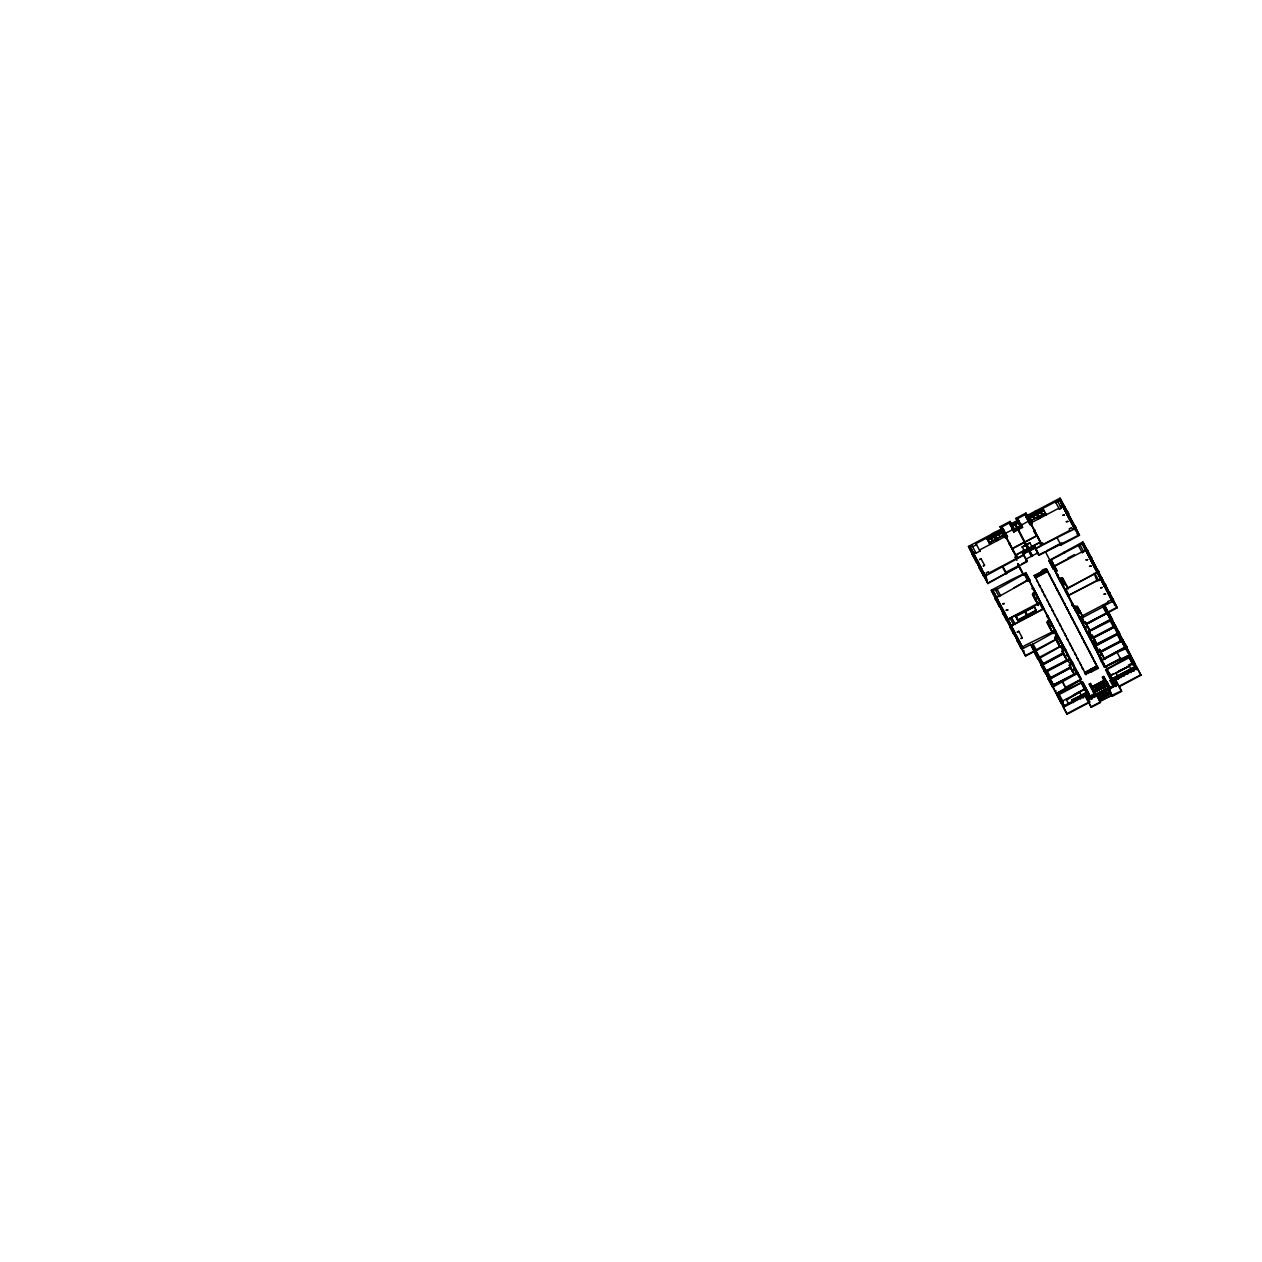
<?xml version="1.0" encoding="UTF-8"?>
<svg xmlns="http://www.w3.org/2000/svg" width="1262" height="1262" viewBox="0 0 1262 1262"><rect width="100%" height="100%" fill="white"/><g stroke="black" fill="none" stroke-linecap="round" stroke-linejoin="round"><path stroke-width="1.5" d="M1011.603 617.575L1010.089 618.159L1040.771 602.763M1013.985 623.617L1014.916 624.516L1013.544 624.059M1043.011 608.347L1044.226 608.947L1042.712 608.852M1054.575 631.71L1056.105 631.11L1054.622 631.883L1057.446 637.073M1095.873 569.809L1097.151 569.336L1101.726 578.138C1095.101 586.893 1095.258 569.793 1093.428 574.242L1065.254 589.827L1064.481 588.786L1065.696 588.865L1069.198 595.475L1068.109 596.358L1068.315 595.017M1080.935 618.222C1076.533 621.488 1083.49 611.865 1083.664 623.286L1082.764 622.797M1088.033 631.883L1086.503 632.483L1109.866 620.226L1113.731 627.419L1092.545 637.957M1096.993 580.804L1097.151 579.826M1040.519 602.842L1040.14 601.69L1039.399 602.905M1050.615 623.396L1051.514 622.655L1050.615 622.04M1083.49 624.201L1082.859 625.258L1084.09 625.321M1090.4 637.941L1089.974 638.919L1091.015 639.108M1097.688 688.689L1099.801 687.206L1097.23 688.595M1103.351 685.55L1105.749 683.957L1103.461 685.329M1100.843 696.687L1098.287 697.791M1101.616 696.245L1103.793 694.889M1106.522 693.39L1104.282 694.621M1107.531 693.153L1109.787 691.718M1035.471 594.654L1037.001 594.749L1025.501 574.305L1024.176 574.052L995.56 590.08L995.166 589.338L992.91 590.537L1022.93 648.431L1016.352 635.938M1040.661 602.7L1050.883 622.008M1051.356 623.018L1063.819 646.87M1072.132 603.899C1073.52 600.57 1069.245 605.113 1074.041 606.848L1075.634 605.997L1078.694 611.723M1055.269 630.401C1053.849 628.113 1053.959 631.584 1055.695 631.631M1075.539 608.899L1074.909 609.956L1077.496 613.269L1079.089 612.433M1058.203 637.184L1058.203 635.811M1078.773 616.724C1082.764 619.689 1071.659 605.918 1071.517 602.889M1079.325 617.844L1076.975 612.512L1079.704 611.076M1062.951 645.545C1058.708 643.147 1069.024 650.419 1065.68 652.359M1098.618 652.012L1097.199 652.754L1098.618 652.848M1009.048 543.291L1009.426 544.443L1010.278 543.354L1009.048 543.291L1013.481 550.642M1038.405 537.502C1039.21 539.71 1030.912 527.847 1034.761 531.207M1047.744 616.739C1048.943 614.373 1044.526 617.355 1047.996 616.645M1058.187 637.61L1059.449 637.389L1058.928 638.572M973.444 553.308L972.119 554.365L972.986 555.091M975.668 560.091L976.599 559.381M978.35 565.234L979.28 564.508M983.461 572.207L982.388 573.011L987.909 583.549L1027.363 561.432L1026.116 559.05M982.877 573.942L983.95 573.137L985.354 575.835M985.543 579.084L986.474 578.359L970.115 546.73L972.056 545.705L976.062 553.182L980.006 551.1L979.454 550.058L1004.789 536.697L1005.372 537.833L1007.486 536.713L1001.728 527.011L1009.363 522.989L1012.913 529.567L1014.096 528.952M996.586 597.794L995.655 598.503L991.254 590.222L1010.057 580.315L1025.785 572.759L1030.344 581.293L1025.785 572.759M998.81 604.577L999.741 603.851M1001.476 609.72L1002.564 608.915M1006.066 618.522L1007.044 617.986M1013.512 624.453L1009.758 626.725L1010.625 627.466M1013.307 632.467L1014.396 631.663L1007.817 619.2L1006.619 619.737M1015.989 637.594L1017.062 636.805M1018.371 639.676L1017.046 640.733L1017.913 641.475M1020.595 646.475L1021.526 645.75M1023.277 651.602L1024.208 650.892M1034.13 650.892L1035.061 650.167M1036.796 656.019L1037.885 655.23M1037.285 656.95L1038.358 656.161L1036.875 653.732M1039.951 662.093L1040.803 661.446M1048.059 675.154L1047.129 675.864L1048.312 675.375L1049.7 678.041M1053.439 685.676L1051.735 684.745L1052.823 683.941L1051.325 681.527L1050.299 682.064L1048.186 679.019L1049.653 677.868M1052.098 683.152L1051.246 683.815L1052.366 686.812L1048.186 679.019M1060.096 700.836L1061.168 700.031M1009.679 544.332L1017.03 557.552L1003.006 530.829L1006.461 537.249M1034.588 531.192L1035.187 530.229L1034.162 530.04M1032.442 587.792L1032.016 588.755L1033.483 587.982L1032.442 587.792L1037.348 596.894M1085.557 549.617L1082.228 552.693L1078.379 545.5L1051.151 559.839L1053.565 564.461L1052.334 565.108L1060.396 582.05L1061.768 581.135M1082.559 622.876C1082.086 626.646 1085.241 620.194 1080.887 618.522L1102.941 606.912L1106.522 613.584L1107.263 613.206L1086.535 624.217M1045.977 670.958L1068.898 659.647C1074.53 658.448 1061.863 657.597 1071.738 664.695M1073.378 666.257C1075.476 663.67 1065.759 654.268 1072.006 663.717L1069.277 665.153L1072.621 671.542L1069.782 665.248L1072.511 663.812L1081.408 679.477L1056.562 693.958L1052.871 687.096L1077.953 673.056L1059.37 638.32M1107.011 612.938L1086.44 624.027L1095.59 619.09M1090.1 630.337L1110.465 619.374M1090.21 630.543L1110.623 619.658M1093.255 694.999L1094.533 697.381L1093.302 694.873L1090.952 696.324M996.507 541.067L992.405 533.416L1001.318 529.093L1000.072 526.696L1010.057 521.427L1014.332 529.393L1013.512 527.847L1011.966 528.368L1013.875 532.012L1018.087 529.788L1017.361 528.447L1018.371 529.63L1022.583 527.421L1020.674 523.793L1019.396 524.755M1010.057 521.427L1011.256 523.714L1017.125 520.622L1015.942 518.335L1025.927 513.066L1027.662 516.284M1009.363 522.989L1011.383 526.79L1019.601 522.452L1017.598 518.65L1025.233 514.612L1030.155 524.708L1032.3 523.572L1028.278 516.079L1055.411 501.787L1059.433 509.28L1061.389 508.255L1060.837 507.166L1064.087 505.778M987.909 583.549L968.459 546.414L992.563 533.716M1035.345 512.546L1034.761 511.473L1027.173 515.464L1025.927 513.066M1034.761 511.473L1060.033 498.159L1079.483 535.293L1060.963 545.042L1056.957 537.596L1035.471 548.907L1034.383 546.793L1022.804 552.898L1023.892 555.012L984.202 576.671M1007.486 536.713L1001.728 527.011M1010.278 524.661L1011.446 524.045M1018.497 520.323L1017.33 520.938L1017.945 522.137M1032.3 523.572L1028.845 517.152L1026.7 518.288L1025.233 514.612M1010.562 525.276L1018.781 520.938M972.056 545.705L972.608 546.761L976.551 544.679L975.999 543.622L1001.334 530.277L1005.372 537.833M1055.411 501.787L1055.963 502.86L1059.354 499.705L1071.422 522.736M1012.061 525.229L1016.478 522.91M993.557 535.609L987.152 539.126L986.679 538.196M994.803 535.104L1001.208 531.57L1004.142 537.044M1029.366 516.884L1035.771 513.366M1046.356 514.801L1043.406 509.343L1037.001 512.861L1035.944 510.858M1029.555 516.899L1035.723 513.287M1043.374 509.627L1037.127 512.751M995.402 536.224L1001.87 532.816L995.466 536.35M971.566 549.475L970.399 550.09L973.554 556.163L974.879 555.706M1061.973 501.85L1060.806 502.465L1074.577 528.81M1019.964 525.86L1028.704 521.048L1029.587 522.752M1014.001 529.172L1020.169 525.923M1003.195 535.262L989.171 542.865L995.639 539.473L995.245 538.716M1015.942 518.335L1020.201 526.301L1019.57 524.661M1045.425 513.082L1031.291 520.449M1003.274 535.435L996.822 538.842L996.428 538.085M1017.756 528.478L1021.952 526.254L1022.583 527.421M1014.616 530.34L1019.254 527.895M1045.867 513.871L1039.399 517.278L1039.888 518.209M1060.285 506.267L1063.503 504.579M1018.276 529.456L1031.748 556.069L1025.754 559.224L1026.826 561.274L1021.526 564.067M1031.748 522.5L1058.865 508.207L1059.433 509.28M973.696 553.497L975.526 552.125L976.062 553.182M1064.071 505.904L1068.63 513.508L1066.753 510.905L1065.491 511.378M973.065 555.233L974.232 554.586M1063.472 507.608L1064.639 506.977M973.286 555.454L974.453 554.838M1063.677 507.813L1064.86 507.198M1063.961 508.539L1065.128 507.908L1060.033 498.159M976.267 558.356L975.179 559.161L979.722 567.868L980.795 567.08L971.424 549.554M1074.719 528.731L1066.011 512.435L1067.242 511.836M977.135 559.965L975.573 560.785L976.678 561.969M1066.358 512.956L1067.904 512.135L1068.63 513.508M976.236 561.306L977.387 560.659M1066.627 513.666L1067.81 513.05L1072.337 521.758L1071.154 522.389M976.062 561.716L977.608 560.896M1066.832 513.886L1068.393 513.066M1068.094 516.032L1069.182 515.685M977.608 563.94L978.855 563.357M1068.93 517.688L1069.924 516.978M1012.234 548.56L1024.397 542.155L1027.852 548.576L1015.689 554.98M1036.859 535.593L1024.697 541.997L1028.735 548.118M1012.345 548.796L1024.523 542.392L1027.978 548.812L1025.249 545.137L1022.283 546.998L1025.249 545.137M1024.807 542.234L1036.985 535.814M979.107 566.654L980.29 566.039M1069.529 519.155L1070.681 518.414M1070.034 520.086L1071.296 519.613M983.887 575.819L979.312 568.215L980.763 570.014L981.899 569.683M1071.264 519.755L1074.972 526.633M1029.808 542.739L1026.842 544.6L1029.808 542.739L1031.937 546.714L1040.44 542.25M1071.753 520.685L1075.461 527.563M980.274 569.083L981.442 568.436M1070.681 521.443L1071.848 520.827M980.479 569.304L981.662 568.673M1070.886 521.663L1072.053 521.048M1015.011 553.813L1016.73 557.709L1016.068 556.668M1039.636 540.83L1041.655 544.585M1028.151 548.418L1040.314 542.013M1015.815 555.217L1024.176 550.516M1072.684 525.229L1073.962 524.755L1077.117 530.829L1075.855 531.27M984.896 575.125L986.868 574.084L986.237 572.885L988.367 571.765L988.998 572.964L1015.989 558.735L1015.153 557.141L1017.251 556.053L1018.071 557.63L1023.356 554.854L1022.299 552.803L1028.293 549.648L1031.748 556.069M1044.4 552.015L1039.099 554.807L1034.588 546.336L1028.593 549.491L1032.048 555.911L1038.042 552.756M1073.189 526.159L1074.451 525.686M984.328 573.816L982.767 574.636L983.492 576.024M1073.552 526.806L1075.114 525.986L1075.839 527.358M983.398 574.888L979.312 568.215M1023.293 553.813L1028.593 551.037L1031.543 556.542L1032.395 555.737M1035.014 547.992L1029.729 550.784L1034.872 547.708M983.429 575.157L984.597 574.51M1023.435 554.097L1028.514 550.91M1075.003 526.901L1073.836 527.516L1075.177 530.024M983.256 575.567L984.817 574.746M1074.041 527.737L1075.603 526.917M1074.12 528.1L1072.258 529.093L1071.501 527.642L1069.198 528.857L1069.939 530.308L1043.311 544.332L1042.522 542.802L1040.14 544.048L1040.929 545.594L1035.645 548.371L1034.588 546.336M986.316 580.504L987.483 579.889M1077.89 532.248L1076.707 532.88L1077.574 534.536M1022.835 573.405L1023.529 575.393L1017.961 564.019L1018.576 565.865M1005.94 572.27L1019.444 565.155M1046.782 550.753L1061.752 542.865M1035.471 548.907L1038.941 555.343L1060.411 544.017L1060.963 545.042M987.657 583.091L1018.891 566.464L1017.661 564.177M1079.231 534.851L1045.52 551.873L1050.615 561.669M1020.217 568.357L1021.589 570.929L1019.996 568.657M1048.896 560.596L1053.439 569.115L1048.896 560.596L1082.828 541.966L1086.519 548.828M1078.379 545.5L1078.773 546.272L1082.133 543.512L1096.52 570.661L1097.64 570.266M993.541 594.576L994.708 593.96M1083.932 546.951L1085.115 546.336L1088.27 552.393L1087.087 553.024M1034.351 575.488L1039.825 572.727C1041.513 577.791 1038.91 568.168 1046.561 569.162L1097.861 667.74L1085.557 674.223L1084.5 672.252L1086.03 674.776L1034.335 575.456L1035.629 577.886L1047.649 571.544L1046.308 569.036L1034.73 575.851M1074.498 554.602L1067.762 558.151L1068.315 559.176M1040.251 572.838L1034.619 575.993M1040.834 572.522L1046.75 569.525M1026.164 580.473L1026.542 581.183M1068.078 558.735L1052.35 567.017L1053.439 569.115M996.097 596.879L999.015 596.5L1027.631 580.473L1028.972 580.741L1025.501 574.305M1035.187 577.049L1040.614 574.194M1041.497 573.737L1047.208 570.724M1035.108 577.239L1041.26 574.352L1040.267 572.491M1085.998 550.879L1087.592 550.2L1091.393 558.198M997.374 599.071L995.734 599.781L995.245 598.851L996.696 600.649L997.863 600.034M1086.614 552.078L1088.159 551.257M996.412 599.939L997.595 599.308M1086.819 552.299L1088.002 551.683M1036.607 579.826L1037.79 582.397M997.911 600.428L992.91 590.537M1055.789 571.544L1057.02 570.881L1054.622 566.259L1081.834 551.92L1082.228 552.693M1050.063 575.835L1048.627 573.484L1050.126 575.945M999.394 602.842L998.321 603.646L1002.896 612.449L1003.984 611.644M1088.617 555.864L1089.895 555.39L1093.05 561.464L1091.788 561.905M1089.169 556.952L1084.09 546.872M1000.261 604.451L998.715 605.271L999.819 606.454M1089.485 557.441L1091.046 556.621L1091.772 557.993M999.362 605.792L1000.529 605.145M1039.289 585.331L1040.487 587.224L1039.131 584.685M1051.167 578.375L1052.476 580.851M1089.769 558.151L1090.936 557.536M999.188 606.202L1000.75 605.381M1089.974 558.372L1091.535 557.552M1000.782 608.521L1001.981 607.842M1034.745 592.083L1033.026 592.982L1038.326 605.429L1032.474 594.402L1033.499 593.866M1064.213 588.66L1057.509 575.929L1059.197 578.312L1062.352 577.744L1068.299 588.928M1059.433 579.637L1062.147 578.201L1063.14 579.211M1041.592 589.764L1043.011 592.083L1041.513 589.622M1053.833 583.139L1055.174 585.678L1054.07 583.596M1032.474 594.402L1035.518 600.207L1032.979 594.497L1035.708 593.061M1002.249 611.139L1003.432 610.524M1092.718 563.735L1093.823 562.884M1093.397 564.713L1094.469 564.193M1004.615 613.016L1002.99 613.726L1002.501 612.796L1003.953 614.594M1094.454 564.335L1098.65 572.143M1093.854 566.023L1095.321 565.06M1003.669 613.868L1004.852 613.253M1094.075 566.244L1095.242 565.628M1061.626 583.833L1064.339 582.413L1065.333 583.423L1062.352 577.744M1003.558 614.799L1005.12 613.979M1062.115 583.927L1064.718 588.755L1062.115 583.927L1064.828 582.508M1094.343 566.953L1095.526 566.338L1092.356 560.265L1091.188 560.88L1096.41 570.897M1035.282 598.945L1038.027 597.494L1044.147 609.073M1035.077 599.403L1037.806 597.967L1042.538 606.864M1044.116 594.623L1045.535 596.942L1044.037 594.481M1056.278 588.218L1057.714 590.537L1056.215 588.076M1064.607 584.795L1065.822 584.164L1067.4 587.209M1096.378 570.74L1086.109 550.611M1007.518 618.396L1005.956 619.216L1007.06 620.399M1096.741 571.386L1098.303 570.566L1099.028 571.938M1098.192 571.481L1097.025 572.096L1105.007 587.335M1006.445 620.147L1010.042 618.033L1013.67 624.737L1011.43 625.905M1098.792 571.497L1094.832 573.358L1098.413 580.078L1100.653 578.895M1007.975 619.484L1010.199 618.317M1060.238 595.396L1058.739 592.935L1060.175 595.285M1065.743 589.038L1093.681 574.478M1094.959 573.658L1097.199 572.475M1046.64 599.482L1048.075 601.8M1015.626 616.424L1034.256 606.596L1036.339 610.445L1017.787 620.462L1015.626 616.424L1034.367 606.785M1008.038 622.466L1009.206 621.85M1098.445 574.825L1099.612 574.21M1016.226 616.487L1018.008 619.8L1026.59 615.272M1025.549 611.565L1027.331 614.894L1035.913 610.366M1009.505 625.084L1010.673 624.469M1062.762 600.255L1061.405 597.715M1101.079 576.829L1099.975 577.665M1014.932 623.712L1042.712 609.073M1096.852 580.536L1068.299 595.585L1066.406 591.957M1100.638 578.659L1112.453 601.264L1100.606 578.501M1101.71 578.28L1105.891 586.073M1097.009 580.82L1069.04 595.143M1010.704 627.593L1011.872 626.946M1050.536 606.549L1049.101 604.214L1050.599 606.659M1010.925 627.813L1012.092 627.198M1012.455 628.019L1011.193 628.539L1005.577 617.591L1006.65 616.787L994.566 594.039M1101.6 580.899L1102.767 580.283L1102.089 578.075M1052.981 611.597L1051.625 609.073L1053.123 611.518M1013.907 630.732L1012.818 631.521L1013.938 634.534L1009.758 626.725M1103.13 583.738L1104.408 583.265L1109.014 592.146L1107.894 592.509M1103.619 584.669L1104.881 584.211M1065.302 605.113L1063.945 602.573L1065.238 605.003M1014.774 632.341L1013.212 633.161L1013.938 634.534M1103.998 585.316L1105.544 584.495L1106.269 585.883M1015.027 633.019L1013.875 633.666L1018.481 642.547L1019.664 641.932M1104.266 586.041L1105.449 585.41M1013.702 634.092L1015.247 633.272M1104.487 586.246L1106.033 585.426M1015.326 636.474L1016.494 635.732M1105.733 588.833L1106.9 588.218M1067.589 609.893L1066.469 607.432L1067.668 610.051M1055.489 616.424L1054.149 613.931M1106.285 589.78L1107.563 589.338M1050.189 620.904L1047.46 622.355L1050 628.05L1046.971 622.261L1047.981 621.724L1050.568 626.536M1076.107 606.896L1077.227 606.312L1080.824 613.016M1078.016 607.795L1077.007 606.785L1074.293 608.205L1085.777 630.069M1016.746 639.029L1017.929 638.398M1107.121 591.436L1108.32 590.774M1056.751 618.932L1058.187 621.251L1056.688 618.79M1113.179 600.097L1109.377 592.083L1110.055 594.292L1108.888 594.907M1109.487 593.219L1109.377 592.083M1017.992 641.617L1019.16 640.97M1109.566 593.361L1108.399 593.976L1112.295 601.343M1018.213 641.822L1019.38 641.206M1108.604 594.197L1109.787 593.566M1070.286 614.72L1068.851 612.37M1076.486 612.417L1079.199 610.982L1080.193 611.991L1077.227 606.312M1049.763 626.788L1052.508 625.337M1052.303 625.81L1049.558 627.246L1053.029 633.682M1071.454 617.37L1072.874 619.689L1071.375 617.244M1079.562 613.332L1080.682 612.733L1082.954 617.102M1021.195 644.74L1020.106 645.529L1021.226 648.542L1017.046 640.733M1110.418 597.746L1111.68 597.289L1117.186 607.795L1108.367 612.449M1110.907 598.693L1112.169 598.22M1022.062 646.349L1020.501 647.169L1021.226 648.542M1060.537 626.141L1059.354 623.57L1060.711 626.11M1111.286 599.324L1112.832 598.503L1113.557 599.892M1022.315 647.027L1021.163 647.674L1025.612 656.051L1034.43 651.397M1111.554 600.049L1112.737 599.434M1020.99 648.1L1022.535 647.28M1113.321 599.45L1107.72 601.501L1108.115 602.274L1080.193 616.976L1080.777 618.049M1022.599 647.627L1024.492 645.702L1054.559 630.779L1055.142 631.852M1021.92 649.173L1030.738 644.535L1037.916 659.032L1033.72 651.224L1034.588 651.965M1097.83 653.227L1101.048 660.878L1117.075 652.438L1121.098 659.963L1130.515 654.994L1104.676 605.571L1113.494 600.933M1062.462 653.7L1043.69 664.333L1032.253 644.567L1054.716 631.994M1061.815 628.65L1063.235 630.968M1111.349 621.125L1103.808 606.77L1102.941 606.912M1075.35 624.438L1073.915 622.103L1075.413 624.564M1032.679 648.211L1033.862 647.595M1105.449 609.861L1106.632 609.246M1114.441 605.397L1115.608 604.782M1055.837 631.899L1058.045 636.001L1055.284 637.452L1058.171 642.957L1054.78 637.357L1057.54 635.906L1068.188 656.13M1090.021 630.7L1085.241 621.74L1082.528 623.176L1080.382 619.043M1064.418 633.287L1065.775 635.827L1064.907 634.234M1077.937 629.423L1076.581 626.883M1085.241 621.74L1087.939 627.577L1085.036 622.213L1082.323 623.649L1079.941 618.837M1057.698 638.367L1035.25 650.245M1025.375 655.609L1034.193 650.955M1056.483 639.298L1035.708 650.987M1108.052 612.07L1116.949 607.353M1086.125 623.712L1107.011 612.717M1086.046 624.043L1106.522 613.584M1108.541 613.001L1108.43 611.865L1112.611 619.674M1034.903 652.312L1036.07 651.697M1035.361 653.337L1036.496 652.564M1108.367 614.878L1109.298 614.389M1036.607 652.769L1033.72 647.658L1038.5 656.966M1057.588 641.901L1060.348 640.433M1060.143 640.907L1057.382 642.358L1059.985 647.185M1087.292 626.378L1084.5 627.845L1092.782 643.525M1090.321 631.331L1087.718 626.504L1085.004 627.94L1086.882 631.552M1035.85 654.284L1037.017 653.653M1068.157 640.765L1066.8 638.225L1068.299 640.686M1079.105 631.741L1080.461 634.281M1054.78 637.357L1058.439 644.172L1061.5 642.421M1112.232 619.863L1111.223 618.001L1110.134 618.522M1037.569 657.455L1037.916 659.032M1111.506 618.49L1112.374 619.216L1110.812 620.036M1039.793 657.045L1061.579 645.576M1037.664 658.59L1038.989 657.896M1063.645 651.839L1060.743 646.365L1039.415 658.354L1054.149 686.591M1097.546 645.261L1092.229 635.212L1089.532 636.632L1088.57 634.802L1090.305 633.887L1089.09 631.536L1111.002 620.604M1039.683 658.796L1038.516 659.411L1043.011 668.055L1044.179 667.44L1045.488 670.296L1044.037 667.519M1110.434 621.298L1112.453 620.447L1116.949 629.091L1115.782 629.706M1063.677 647.69L1061.91 648.621L1060.743 646.365M1082.938 639.029L1081.644 636.6L1082.843 639.219M1039.856 661.982L1041.024 661.367C1045.046 663.907 1039.636 664.68 1041.765 665.737M1112.611 623.649L1113.794 623.018M1065.223 649.804L1062.494 651.239L1065.27 657.407L1061.989 651.145L1064.734 649.709M1089.327 637.105L1092.024 635.685L1097.057 645.166M1040.724 663.528L1041.655 663.039M1113.747 625.053L1114.661 624.564M1071.927 648.084L1073.189 650.451M1084.09 641.68L1085.525 643.999L1084.026 641.538M1043.248 663.481L1063.314 652.785M1113.952 626.204L1115.229 625.7M1091.456 638.178L1113.321 626.646M1114.015 626.331L1112.768 623.57L1113.904 623.128M1115.214 625.842L1119.788 633.445M1042.633 664.538L1063.298 653.653M1093.539 637.72L1114.22 626.804M1042.759 664.774L1063.409 653.89M1093.649 637.941L1114.456 627.04M1115.703 626.772L1115.592 625.636M1042.065 666.084L1042.996 665.595M1114.835 627.75L1116.002 627.135M1093.886 639.203L1093.066 637.121M1094.138 639.676L1093.334 637.673M1064.923 655.909L1067.652 654.473M1094.454 640.355L1091.756 641.774L1102.546 662.298M1064.718 656.382L1067.447 654.946L1075.476 670.138M1100.432 651.728L1120.987 641.538L1117.122 634.329L1095.716 645.608L1093.444 641.238L1094.959 640.449M1095.369 641.553L1094.596 640.134M1045.535 669.933L1044.447 670.737L1045.078 672.804L1040.898 665.011M1117.107 632.278L1118.4 631.773M1045.567 670.09L1044.447 670.737L1046.151 671.668M1045.662 670.737L1044.352 671.431L1045.078 672.804M1118.668 632.262L1119.157 633.193M1075.713 655.309L1074.53 652.738L1075.887 655.278M1087.986 648.747L1086.55 646.396M1046.088 670.958L1066.753 660.073M1117.69 633.24L1096.93 644.014M1069.151 659.868L1047.318 671.384L1045.677 673.198L1048.58 678.672M1076.975 657.817L1078.411 660.136M1119.899 637.657L1121.082 637.026M1078.347 660.026L1076.912 657.676M1098.24 653.148C1097.341 644.708 1090.258 642.8 1096.867 650.735L1099.565 649.315L1104.881 659.363M1096.662 651.208L1099.36 649.788L1104.392 659.269M1120.908 638.824L1121.839 638.335M1070.192 666.872L1069.782 665.248M1050.631 677.52L1070.681 666.951M1099.17 652.028L1120.577 640.749M1122.502 639.85L1126.587 646.523M1070.917 667.188L1051.057 678.357L1047.176 671.1M1079.515 662.676L1080.935 664.995M1091.898 656.303L1093.097 658.575L1091.598 656.13M1049.921 678.546L1070.586 667.661M1121.555 640.907L1100.874 651.807L1099.565 649.315M1050.047 678.782L1070.697 667.898M1121.792 641.128L1100.985 652.044L1102.499 655.767L1099.36 649.788M1122.991 640.78L1127.076 647.453M1122.123 641.759L1123.29 641.143M1071.343 669.081L1074.514 674.129L1053.502 685.203M1072.211 669.917L1074.94 668.481M1099.092 655.877L1101.789 654.457M1072.006 670.39L1074.735 668.955L1079.136 677.252M1124.079 647.737L1102.452 659.71L1099.581 655.972L1102.294 654.552M1123.07 643.73L1124.237 643.099L1119.631 634.234L1117.264 634.612L1095.29 646.191L1097.877 651.003M1083.411 669.743L1081.96 667.393L1083.459 669.854M1094.138 661.004L1095.637 663.449M1124.6 646.302L1125.688 645.781M1053.202 684.619L1051.64 685.44L1052.366 686.812M1125.041 646.759L1126.351 646.081L1126.824 647.012L1125.278 647.832M1053.249 684.935L1076.265 673.498L1073.426 666.21M1053.376 684.966L1074.514 674.129M1104.329 658.243L1125.01 647.343M1052.129 686.37L1053.675 685.55M1052.492 686.307L1053.423 685.818L1051.325 681.527M1063.298 683.357L1066.043 688.658M1084.642 672.52L1096.946 666.036L1090.715 669.507M1084.815 672.504L1090.652 669.728M1084.831 672.898L1090.715 669.838M1091.299 669.538L1097.151 666.415M1085.509 674.145L1091.662 671.242M1091.961 670.737L1097.814 667.645M1090.952 669.223L1092.103 670.658M1091.188 672.062L1098.05 668.434L1046.308 569.036M1055.174 691.308L1056.105 690.819M1127.944 652.959L1129.127 652.344M1103.177 663.512L1104.518 667.314L1120.53 658.874L1121.098 659.963M1066.232 687.033L1079.72 679.918M1107.579 665.248L1121.035 658.149M1066.027 688.405L1056.326 693.516L1080.035 680.202L1083.616 687.127L1084.926 686.433M1120.861 659.505L1130.263 654.552L1105.891 666.573L1107.657 669.948M1088.885 702.697L1067.084 714.182L1056.751 694.557L1082.512 681.811L1090.384 696.703M1130.689 655.593L1105.607 669.633L1106.175 670.737L1107.121 669.286L1129.269 657.612L1133.197 664.932L1135.248 664.206L1130.689 655.593L1141.022 675.217L1119.22 686.717M1056.751 694.557L1061.295 703.171L1063.125 701.846L1062.667 700.962L1084.831 689.289L1087.008 693.674L1064.071 705.758L1058.913 695.819L1059.212 694.526L1081.376 682.852L1086.44 692.381M1129.269 657.612L1135.5 667.156M1082.339 684.667L1083.664 683.972M1114.141 685.865L1107.452 673.182L1108.777 672.488L1116.207 686.544M1059.181 699.132L1060.348 698.517M1131.935 660.799L1133.118 660.168M1082.512 681.811L1088.806 693.911L1086.361 695.204L1088.286 698.896L1095.085 695.315L1089.232 684.051L1090.415 683.436L1095.053 692.144L1107.074 685.818L1102.42 677.11L1103.603 676.479L1107.074 682.9L1105.891 683.531M1060.648 699.416L1059.717 700.221M1108.036 674.255L1109.361 673.561M1132.44 661.714L1133.655 661.256M1132.755 662.313L1134.033 661.872M1128.307 665.184L1132.692 662.802M1060.396 701.467L1061.563 700.852M1073.426 694.841L1085.967 688.232L1086.535 689.336L1085.225 690.03M1109.061 676.069L1113.699 673.624M1118.574 671.053L1125.325 668.071M1133.15 663.134L1134.333 662.503M1110.576 675.722L1132.74 664.033M1079.578 692.223L1066.422 699.747L1079.578 692.223L1082.859 697.87M1129.364 666.068L1115.955 673.135L1129.364 666.068L1131.825 670.643L1121.76 675.943M1110.954 676.464L1109.645 677.158L1105.607 669.633M1092.119 686.67L1104.124 680.344M1061.389 703.234L1062.557 702.618M1092.182 686.796L1104.187 680.47M1134.159 664.9L1135.327 664.285M1093.255 688.2L1098.855 685.329M1104.802 682.19L1099.281 685.25L1104.692 682.016M1112.027 678.656L1134.948 666.573L1136.636 669.712M1073.299 702.335L1072.037 699.905L1086.519 692.633L1072.59 700.063L1075.587 698.848M1087.812 691.781L1082.149 694.936L1083.679 697.791M1135.137 666.935L1110.907 679.619L1107.452 673.182M1062.604 705.568L1063.771 704.953M1103.603 676.479L1110.639 688.279M1116.57 684.572L1113.983 679.761L1111.538 681.038L1110.118 680.66L1110.939 679.871M1136.541 666.62L1112.358 679.287L1107.121 669.286M1092.703 690.472L1093.87 689.857M1128.228 671.936L1131.825 670.643M1096.899 688.815L1094.249 690.03L1096.883 688.626M1112.737 680.108L1135.674 668.04L1130.5 658.101M1078.679 698.564L1068.63 703.849L1066.185 699.29M1140.785 674.776L1118.984 686.26L1121.618 691.339L1112.469 696.167L1110.939 693.264L1098.997 699.7L1100.448 702.492L1091.299 707.319L1085.194 695.819L1063.393 707.319L1067.084 714.182M1102.42 677.11L1109.33 690.361L1108.841 689.383L1117.927 684.461L1115.529 679.839L1137.33 668.355L1141.022 675.217M1086.945 696.277L1089.39 694.983M1095.006 692.033L1107.011 685.708L1103.493 679.177M1089.989 696.103L1094.359 693.8M1087.623 697.523L1090.053 696.23M1090.841 696.34L1093.271 694.778M1090.889 696.435L1091.993 695.567M1096.11 694.352L1108.115 688.027M1096.757 695.614L1087.592 700.442L1085.194 695.819M1097.277 695.93L1102.799 693.027M1097.183 695.756L1102.783 692.885M1103.114 692.617L1108.73 689.746M1066.847 713.74L1088.649 702.24L1091.299 707.319M1098.24 697.697L1100.858 696.277M1101.158 696.151L1103.729 694.763M1104.234 694.542L1106.79 693.153M1107.105 693.027L1109.724 691.608M1099.139 699.4L1101.884 698.186M1102.073 697.854L1104.755 696.671L1101.963 691.339L1096.394 694.274L1099.092 699.274M1105.133 696.23L1107.815 695.047L1105.102 689.841M1105.086 696.119C1096.883 691.876 1110.244 682.963 1110.655 693.327L1108.115 694.905L1105.244 689.762M1099.707 701.073L1121.382 690.882M1099.943 701.514L1111.964 695.188M1091.062 706.878L1100.212 702.051M1089.264 556.684L1090.384 556.321M1113.715 603.725L1114.851 603.346M1108.068 611.928L1106.79 612.433L1105.607 609.783M1109.724 617.386L1110.734 617.055M1120.057 637.231L1121.066 636.916M1122.517 639.708L1121.24 640.228L1120.057 637.578M1013.102 550.831L1009.395 543.102M981.063 558.75L979.596 559.523L981.063 558.75L984.565 565.344L983.145 566.086L984.518 565.187M1018.781 631.284L1017.314 632.057L1018.781 631.284L1022.299 637.878L1020.879 638.619L1022.236 637.704M1085.257 690.314L1083.033 686.055L1086.708 692.98L1072.4 699.716M1079.483 535.293L1075.776 528.415L1056.957 537.596M1057.382 500.746L1061.389 508.255M1079.925 544.679L1083.79 551.873M1104.676 605.571L1109.787 615.32L1108.604 615.935L1110.055 618.711M1117.911 630.842L1119.41 633.65M1125.199 644.85L1126.682 647.658M1126.808 648.132L1130.515 654.994M1110.213 618.317L1111.065 619.91M1103.02 605.255L1103.587 606.328M1112.39 622.623L1115.072 627.624M1115.545 628.697L1116.018 629.58M1119.678 636.632L1122.36 641.632M1124.663 646.112L1125.515 647.706M1128.196 652.833L1126.919 648.242L1117.075 652.438M1117.217 632.483L1115.923 629.643M1129.727 658.496L1133.197 664.932M1132.582 668.639L1133.97 671.321M1132.235 668.828L1133.244 670.8M1131.115 672.614L1129.774 670.106M1129.522 670.248L1130.547 672.22M1064.308 551.715L1064.891 552.788M1128.007 673.892L1126.808 671.684M1126.477 671.857L1127.487 673.829M1036.938 512.751L1039.778 518.019M1123.054 673.656L1124.079 675.627M1122.754 673.451L1124.095 675.959M1035.14 512.214L1038.61 518.635M1120.009 675.265L1121.019 677.237M1120.956 677.615L1119.757 675.391M1115.955 673.135L1118.164 677.237M1118.747 678.767L1117.548 676.558M1117.296 676.684L1118.321 678.672M1116.949 676.874L1117.974 678.846M1028.293 514.88L1032.237 522.247M1079.404 610.871L1082.307 615.919M1085.036 622.213L1090.053 631.489M1051.151 559.839L1057.02 570.881M1061.153 578.375L1063.74 583.186M1115.529 679.839L1121.618 691.339M1031.354 524.077L1027.899 517.657L1042.049 544.758M1089.09 631.536L1092.908 638.714M1031.07 524.235L1027.615 517.799L1041.765 544.916M1034.02 530.119L1041.592 544.648M1115.072 681.07L1113.731 678.562M1093.444 641.238L1098.303 650.419M1025.769 516.505L1030.155 524.708M1057.004 574.983L1060.474 581.403L1050.489 562.426M1071.88 602.558L1074.483 607.385L1065.175 589.78L1079.578 617.323M1068.251 596.374L1064.797 589.953L1074.987 609.309M1080.225 618.711L1089.485 636.379M1088.57 634.802L1092.987 643.068M1096.867 650.735L1099.454 655.562M1099.581 655.972L1104.818 665.8L1103.051 662.392M1100.969 659.505L1104.424 665.926M1100.464 659.758L1104.518 667.314M1109.976 680.392L1113.431 686.812M1034.383 546.793L1038.941 555.343M1046.513 569.083L1047.57 571.055M1046.056 569.288L1047.066 570.803M1106.569 682.174L1110.181 688.878M1020.674 523.793L1021.289 524.945M1090.573 653.716L1089.216 651.192L1090.431 653.795M1017.598 518.65L1021.147 525.229M1097.861 667.74L1096.804 665.768L1098.05 668.434M1017.424 518.95L1018.245 520.465M1020.248 524.219L1020.879 525.371M1017.235 519.045L1018.055 520.559M1020.075 524.314L1020.706 525.465M1096.52 666.289L1097.53 667.803M1112.469 696.167L1108.052 687.9L1096.047 694.226L1100.448 702.492M1104.029 680.77L1106.727 685.771M1020.39 526.207L1019.491 524.613L1020.201 526.301M1104.029 687.411L1101.174 682.285M1026.716 544.364L1028.861 548.339M1017.235 527.469L1014.822 523.02L1032.048 555.911M1029.587 550.5L1032.553 556.006M1016.935 527.626L1014.522 523.178L1028.293 549.648M1040.487 572.222L1041.544 574.194L1047.46 570.85L1035.25 577.539L1034.193 575.567M1091.251 669.097L1092.308 670.706M1092.166 671.132L1091.346 669.617M1099.281 685.092L1101.3 688.863M1095.242 685.408C1096.015 693.469 1104.755 689.21 1098.098 683.909M1090.21 669.617L1091.125 671.321M1098.808 685.361L1100.827 689.115M1022.157 546.761L1024.302 550.753M1011.966 528.368L1012.597 529.535M1013.875 532.012L1013.26 530.845L1017.456 528.636L1017.077 527.548M1102.168 698.028L1099.249 692.775L1102.01 697.728M1095.179 685.298C1102.105 690.882 1092.797 695.047 1092.529 686.843M1022.804 552.898L1027.363 561.432M1022.299 552.803L1026.826 561.274M1085.998 674.018L1085.336 672.788M1089.232 684.051L1091.835 688.878M1092.987 691.26L1095.81 696.498M1006.177 537.407L1002.706 530.986L1016.841 558.056M1000.072 526.696L1001.791 529.898M1032.915 587.682L1039.178 599.482M1047.428 615.588L1055.095 630.164M1090.81 696.072L1092.198 698.88M1043.848 609.357L1040.393 602.936L1050.473 622.087M1047.018 615.667L1054.243 629.564M1077.369 671.936L1081.408 679.477M1015.153 557.141L1016.888 560.36M1088.617 693.564L1091.535 698.974M1024.176 574.052L1028.025 581.23M1003.085 535.435L1001.097 531.744L994.693 534.899M1018.071 564.224L1018.923 565.833M1022.788 573.311L1023.829 575.251M1054.227 631.947L1056.972 637.026M1032.979 594.497L1037.979 603.946M1047.46 622.355L1053.234 633.208M1046.971 622.261L1050.631 629.075M1055.284 637.452L1060.19 646.712M1086.361 695.204L1090.021 702.098M1062.494 651.239L1067.51 660.736M1061.989 651.145L1067.305 661.193M1069.277 665.153L1074.593 675.202M998.684 534.615L999.946 536.934M1081.991 695.472L1079.136 696.971M1034.193 606.959L1036.118 610.524M994.929 534.993L996.854 538.558M994.125 533.826L997.579 540.262M1080.651 699.022L1079.452 696.813M1078.789 697.16L1075.934 698.659M991.112 538.764L992.295 540.956M1002.706 566.181L1006.713 573.642M1014.064 587.761L1029.256 579.179L1030.344 581.293M989.266 542.707L987.294 539.016L993.462 535.766L995.387 539.331M1002.501 567.032L1006.193 573.91M987.089 539L989.944 544.285M1025.328 611.739L1027.11 615.54L1025.044 611.691M1062.225 681.338L1066.264 688.847M1072.037 699.905L1073.52 702.634M1032.773 643.557L1036.528 650.561M1032.253 644.567L1038.468 656.429M1059.212 694.526L1063.125 701.846M1039.415 658.354L1046.214 671.195L1066.942 660.42M1046.719 672.394L1054.101 686.418M1058.913 695.819L1062.383 702.366M1016.005 616.645L1017.787 620.462M1063.629 705.032L1060.206 698.596L1061.421 700.931M975.999 543.622L980.006 551.1M996.728 588.518L1000.577 595.68M995.166 589.338L999.015 596.5M970.115 546.73L973.586 553.15M974.09 554.665L986.616 578.327M968.459 546.414L972.166 553.277M1000.387 605.224L1007.234 618.001M1009.064 621.914L1023.025 648.274M972.119 554.365L976.299 562.174M995.245 598.851L999.441 606.659M1002.501 612.796L1006.682 620.588M1087.592 550.2L1088.081 551.131M1082.828 541.966L1117.186 607.795M1059.354 499.705L1074.956 529.551M1082.133 543.512L1112.69 602.084M1122.88 639.645L1123.369 640.591M1108.762 615.856L1111.412 620.967M1123.306 643.588L1125.988 648.731M1132.093 660.72L1134.128 664.569M1103.808 606.77L1117.643 633.382M1127.076 651.366L1118.321 634.707L1125.136 647.564L1104.502 658.59M1109.866 620.226L1110.355 619.358L1117.801 633.477L1096.583 644.204M1130.2 672.409L1128.859 670.232M1045.236 513.066L1038.957 516.489M1042.286 514.628L1040.992 512.214L1042.144 514.707M1037.585 517.105L1031.417 520.354M1038.216 517.893L1038.705 518.84M1033.468 516.442L1034.651 518.65M1092.229 635.212L1095.511 641.475M1062.998 579.29L1065.191 583.501M1077.858 607.874L1080.051 612.07M1062.147 578.201L1064.986 583.596M1077.007 606.785L1079.199 610.982M1092.024 635.685L1095.164 641.664M1113.983 679.761L1116.271 684.146L1109.456 687.743L1107.184 681.859M1028.278 516.079L1028.845 517.152M1109.172 672.867L1112.232 678.909M1061.374 582.271L1062.651 584.732L1052.334 565.108M1083.837 625.479L1085.983 629.596M1060.963 582.366L1064.292 588.991M1083.443 625.558L1086.582 631.836M1087.087 632.798L1090.037 638.256M1090.542 639.219L1093.87 645.844M1094.375 646.807L1097.325 652.28M1106.758 685.976L1104.171 687.348L1101.316 682.206M1108.793 689.872L1103.225 692.806M1103.887 687.49L1101.253 688.878L1098.461 683.704M1041.182 572.459L1041.797 573.579M1041.639 573.658L1040.898 572.617M1098.76 685.14L1093.192 688.074M1012.913 529.567L1005.183 533.432L1006.082 535.167M1034.887 575.772L1035.392 577.097M1090.415 683.436L1097.325 696.687M1003.101 528.494L1004.031 530.292L1001.918 531.397L1001.334 530.277M1026.385 575.125L1036.37 594.102M1036.875 595.065L1040.203 601.69M1066.437 651.918L1069.766 658.543M1078.395 674.902L1080.335 678.625M1037.806 597.967L1039.793 601.769M1055.568 632.104L1057.714 635.985M1062.083 644.63L1049.243 619.926L1047.523 620.825L1047.981 621.724M1063.614 647.327L1065.538 651.05M1067.447 654.946L1069.371 658.638M1017.961 564.019L1023.876 575.33M1050.426 628.681L1052.808 633.272M1000.088 536.855L998.747 534.741M997.201 539.521L997.674 540.452M991.254 538.685L992.453 540.893M989.55 543.543L990.039 544.474M1026.795 615.43L1024.854 612.054M1030.738 644.535L1056.562 693.958M991.254 590.222L1025.612 656.051M1002.754 603.804L1004.331 603.536L1002.754 603.804M1006.208 610.24L1007.786 609.972L1006.208 610.24M1056.878 575.283L1058.455 575.204L1056.941 575.109M1062.888 515.275L1064.465 515.006L1062.888 515.275M1066.343 521.695L1067.92 521.427L1066.343 521.695M1086.093 559.886L1087.67 559.618L1086.093 559.886M1089.548 566.322L1091.125 566.054L1089.548 566.322M1100.606 587.792L1102.183 587.524L1100.606 587.792M1104.061 594.213L1105.638 594.134L1104.124 594.039M994.235 536.855L987.831 540.373L994.298 536.965M1036.433 514.612L1030.029 518.13L1036.496 514.722M1044.084 510.589L1037.679 514.107L1044.084 510.589M1039.257 602.637L1011.477 617.276L1015.074 623.996L1042.869 609.341L1039.257 602.637M1069.466 643.021L1070.681 645.623L1069.466 643.021M1102.862 685.597L1100.243 686.859L1102.925 685.708M1091.725 671.352L1090.526 669.491L1091.567 671.431M1014.191 529.472L1013.323 527.863L1014.191 529.472"/></g></svg>
